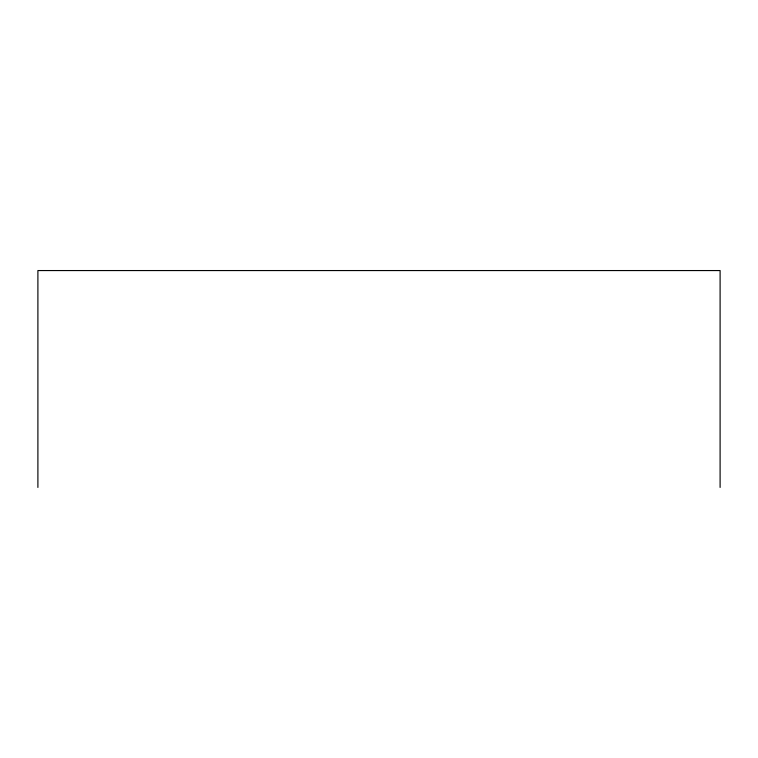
<?xml version="1.0" encoding="UTF-8"?>
<svg xmlns="http://www.w3.org/2000/svg" width="758" height="758" viewBox="0 0 758 758"><rect width="100%" height="100%" fill="white"/><g stroke="black" fill="none" stroke-linecap="round" stroke-linejoin="round"><path stroke-width="1.14" d="M720.1 487.441L720.1 270.559L37.9 270.559L37.9 487.441"/></g></svg>
